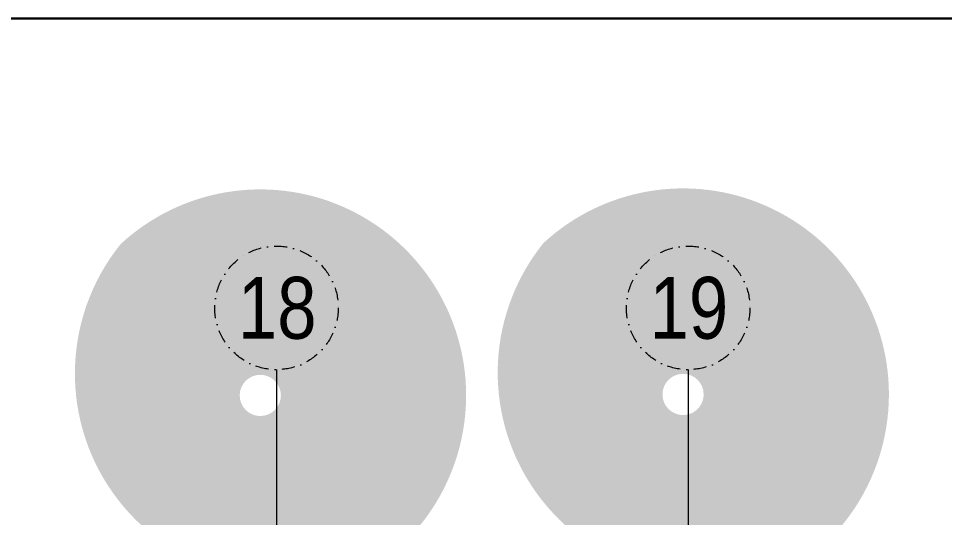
# Model space of a CAD drawing. Header units: centimetres. Extents: x 405464 to 563355, y 50011 to 66875.
# Drawn here: x 510588 to 511487, y 57427 to 57911 of the extents above; entities that cross this region are included whole.
import ezdxf
from ezdxf.enums import TextEntityAlignment as Align

# ---------------------------------------------------------------- set-up
doc = ezdxf.new("R2010")
doc.units = ezdxf.units.CM
doc.linetypes.add('DASHDOT', pattern=[25.4, 12.7, -6.35, 0, -6.35])
doc.layers.get('0').update_dxf_attribs({"lineweight": 9})
for name, color, linetype, lineweight in [('0-KRCN-MİMARİ-220526', 8, 'Continuous', 9), ('0-KRCN-Z-ANTET', 71, 'Continuous', 30), ('A_Aks', 30, 'DASHDOT', 9)]:
    doc.layers.add(name, color=color, linetype=linetype, lineweight=lineweight)
doc.styles.add('Antet_Style 02', font='swissck.ttf')

# ---------------------------------------------------------------- blocks, each defined once
blk = doc.blocks.new('a_aks')
at = {"layer": 'A_Aks', "color": 8, "ltscale": 200}
for p, q in [((6480, 5308.05), (6480, -831.11)), ((6880, 5308.05), (6880, -831.11))]:
    blk.add_line(p, q, dxfattribs=at)
at = {"layer": 'A_Aks', "color": 8}
for centre in [(6480, 5368.05), (6880, 5368.05)]:
    blk.add_circle(centre, 60, dxfattribs=at)
at = {"layer": 'A_Aks', "color": 8, "style": 'Antet_Style 02'}
for s, p in [('18', (6480.66, 5368.05)), ('19', (6880.66, 5368.05))]:
    blk.add_text(s, height=60, dxfattribs=at).set_placement(p, align=Align.MIDDLE_CENTER)
blk = doc.blocks.new('mimari_yeni_durum')
at = {"transparency": 33554559}
h = blk.add_hatch(color=8, dxfattribs=at)
h.dxf.hatch_style = 1
h.set_gradient(color1=(128, 128, 128), color2=(214, 214, 214), name='INVSPHERICAL')
h.paths.add_polyline_path([(6664.22, 5283.02, 0.653656), (6328.63, 5430.04, 0.171763), (6284.1, 5304.22, 0.653656), (6619.69, 5157.19, 0.171763)])
h.paths.add_polyline_path([(6444.22, 5283.02, -1), (6484.22, 5283.02, -1)], flags=16)
h = blk.add_hatch(color=8, dxfattribs=at)
h.dxf.hatch_style = 1
h.set_gradient(color1=(128, 128, 128), color2=(214, 214, 214), name='INVSPHERICAL')
h.paths.add_polyline_path([(7075.01, 5283.99, 0.653656), (6739.42, 5431.01, 0.171763), (6694.89, 5305.18, 0.653656), (7030.48, 5158.16, 0.171763)])
h.paths.add_polyline_path([(6855.01, 5283.99, -1), (6895.01, 5283.99, -1)], flags=16)
at = {"layer": 'A_Aks', "color": 8}
blk.add_blockref('a_aks', (0, 0), dxfattribs=at)
blk = doc.blocks.new('A$C9e52caec')
at = {"color": 8}
blk.add_blockref('mimari_yeni_durum', (0, 0), dxfattribs=at)

msp = doc.modelspace()

# ---------------------------------------------------------------- block references
at = {"layer": '0-KRCN-MİMARİ-220526', "rotation": 359.999999999997}
msp.add_blockref('A$C9e52caec', (504358.27, 52262.37, 74), dxfattribs=at)

# ---------------------------------------------------------------- next in the draw order: linework, layer by layer
at = {"layer": '0-KRCN-Z-ANTET'}
msp.add_lwpolyline([(503294.83, 57911.26), (518977.39, 57911.26), (518977.39, 51111.26), (503294.83, 51111.26)], close=True, dxfattribs=at)

doc.saveas('drawing.dxf')
